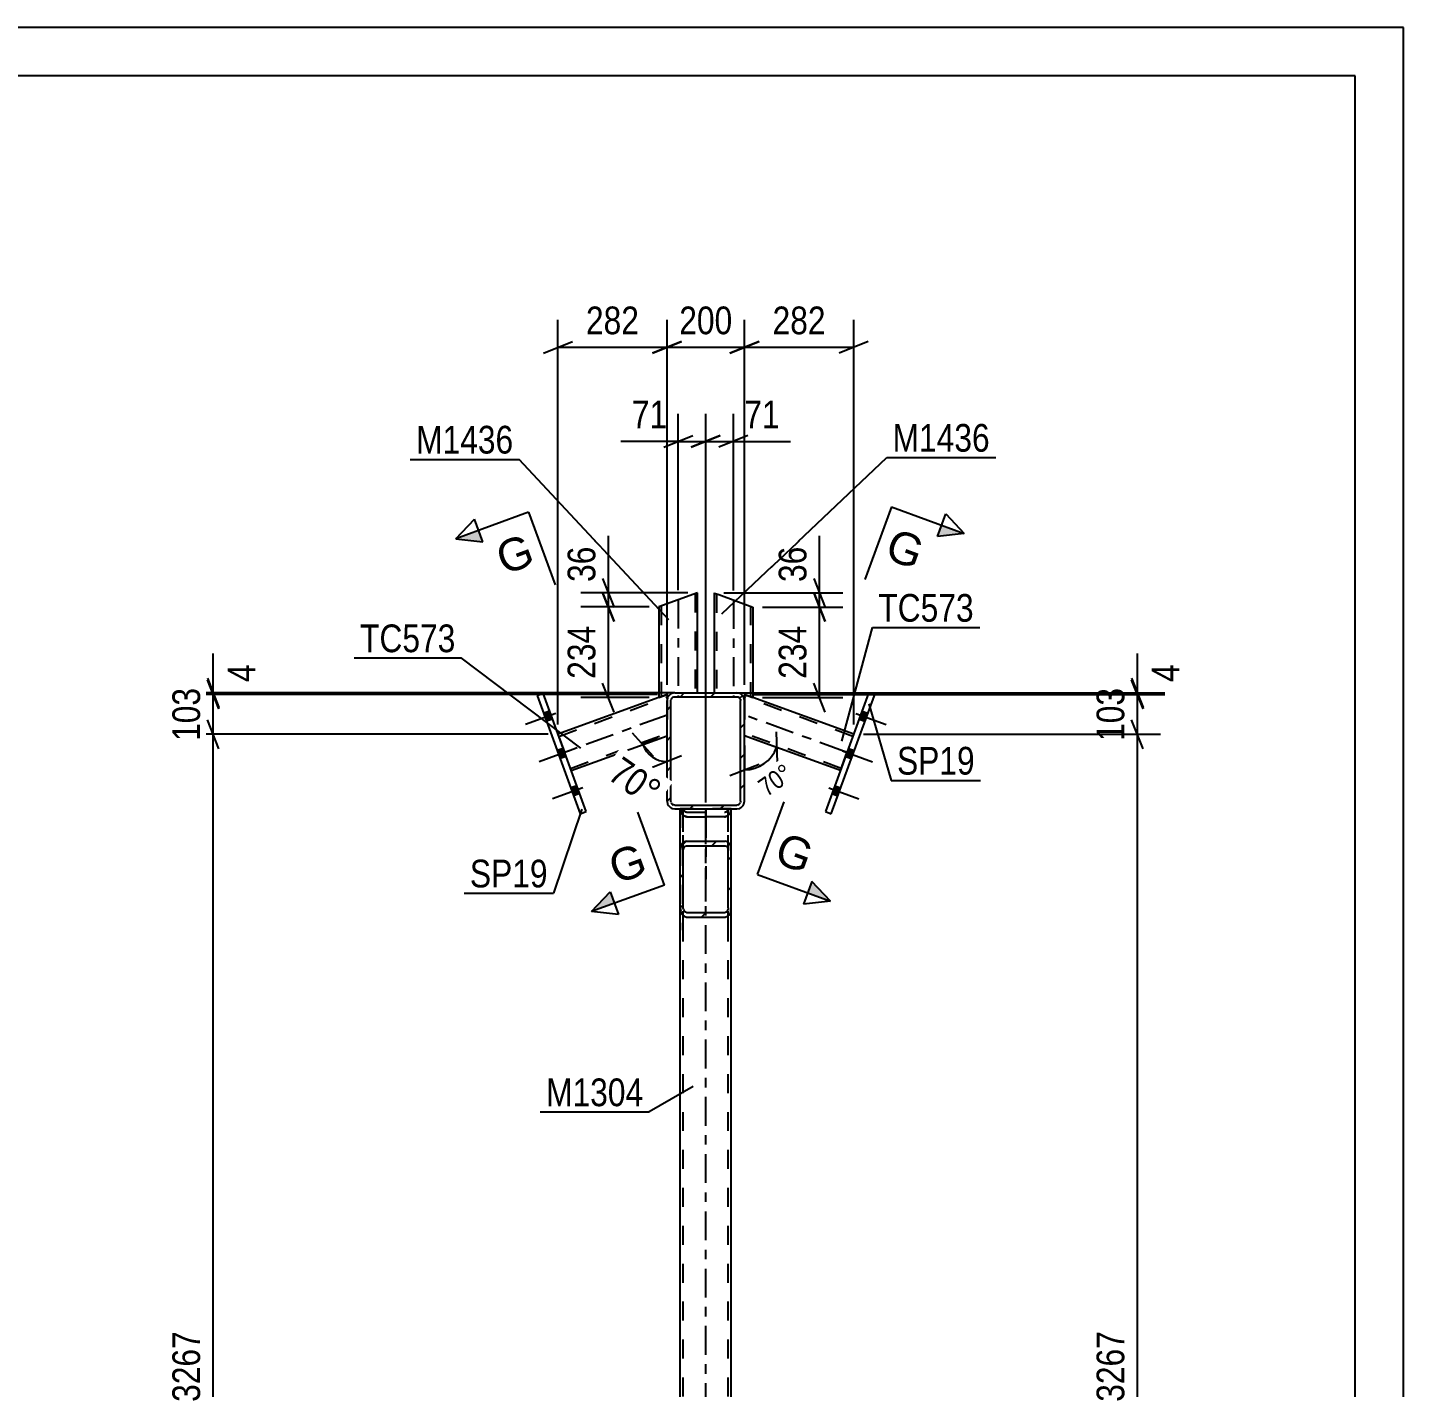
# Model space of a CAD drawing. Header units: millimetres. Extents: x -81 to 760, y -449 to 145.
# Drawn here: x 617.8 to 759.9, y 4.8 to 145.3 of the extents above; entities that cross this region are included whole.
import ezdxf

# ---------------------------------------------------------------- set-up
doc = ezdxf.new("R2010")
doc.units = ezdxf.units.MM
doc.linetypes.add('DXK_LINE_DOT2', pattern=[3.9198, 1.9599, -1.9599])
doc.linetypes.add('DXK_LINE_DOT3', pattern=[5.9187, 2.979, -0.9799, 0.9799, -0.9799])
doc.styles.add('Arial', font='ARIAL.TTF', dxfattribs={"height": 0.2})
doc.styles.add('Arial Narrow', font='ARIALN.TTF', dxfattribs={"height": 0.2})

# ---------------------------------------------------------------- blocks, each defined once
blk = doc.blocks.new('Unknown-122571161-1134')
at = {"color": 5, "linetype": 'Continuous'}
for p, q in [((759.95, 145.34), (-81.05, 145.34)), ((759.95, -448.66), (759.95, 145.34)), ((754.95, 140.34), (-76.05, 140.34)), ((754.95, -443.66), (754.95, 140.34))]:
    blk.add_line(p, q, dxfattribs=at)
blk = doc.blocks.new('Part-122571161-5710 - 5540')
at = {"color": 2, "linetype": 'Continuous'}
for p, q in [((688.72, 86.9), (688.72, 76.58)), ((688.72, 86.9), (688.75, 86.89)), ((688.75, 86.89), (688.86, 86.85)), ((688.86, 86.85), (689.2, 86.73)), ((689.2, 86.73), (692.72, 85.44)), ((692.72, 85.44), (692.72, 76.09)), ((691.06, 76.58), (691.86, 76.58)), ((691.86, 76.58), (691.86, 76.41)), ((692.68, 76.11), (691.86, 76.41)), ((692.72, 76.09), (692.68, 76.11))]:
    blk.add_line(p, q, dxfattribs=at)
at = {"color": 7, "linetype": 'DXK_LINE_DOT2'}
for p, q in [((688.86, 86.85), (689.1, 86.76)), ((688.96, 86.81), (688.96, 76.58)), ((688.96, 86.81), (688.97, 86.81)), ((689.01, 86.79), (689.2, 86.73)), ((692.48, 85.53), (692.48, 76.18)), ((688.72, 76.58), (691.06, 76.58)), ((692.46, 76.19), (692.42, 76.2))]:
    blk.add_line(p, q, dxfattribs=at)
at = {"color": 7, "linetype": 'DXK_LINE_DOT3'}
blk.add_line((690.72, 86.17), (690.72, 76.09), dxfattribs=at)
blk = doc.blocks.new('Part-122571161-5571 - 5540')
at = {"linetype": 'Continuous'}
h = blk.add_hatch(dxfattribs=at)
h.set_pattern_fill('', scale=0.7, style=0, pattern_type=0)
h.set_pattern_definition([(45, (683.863, 65.3783), (-1.57154, 1.57154), [])])
h.paths.add_polyline_path([(683.86, 75.78), (683.86, 65.38), (683.92, 65.07), (684.1, 64.81), (684.36, 64.64), (684.66, 64.58), (691.06, 64.58), (691.37, 64.64), (691.63, 64.81), (691.8, 65.07), (691.86, 65.38), (691.86, 75.78), (691.8, 76.08), (691.63, 76.34), (691.37, 76.52), (691.06, 76.58), (684.66, 76.58), (684.36, 76.52), (684.1, 76.34), (683.92, 76.08)])
h.paths.add_polyline_path([(684.38, 76.06), (684.51, 76.15), (684.66, 76.18), (691.06, 76.18), (691.22, 76.15), (691.35, 76.06), (691.43, 75.93), (691.46, 75.78), (691.46, 65.38), (691.43, 65.23), (691.35, 65.1), (691.22, 65.01), (691.06, 64.98), (684.66, 64.98), (684.51, 65.01), (684.38, 65.1), (684.29, 65.23), (684.26, 65.38), (684.26, 75.78), (684.29, 75.93)])
at = {"color": 2, "linetype": 'Continuous'}
for p, q in [((683.92, 76.08), (683.86, 75.78)), ((683.86, 65.38), (683.86, 75.78)), ((684.26, 75.78), (684.29, 75.93)), ((684.26, 65.38), (684.26, 75.78)), ((684.66, 76.58), (684.36, 76.52)), ((684.51, 76.15), (684.66, 76.18)), ((684.66, 76.58), (691.06, 76.58)), ((684.66, 76.18), (691.06, 76.18)), ((691.37, 76.52), (691.06, 76.58)), ((691.06, 76.18), (691.22, 76.15)), ((691.43, 75.93), (691.46, 75.78)), ((691.46, 65.38), (691.46, 75.78)), ((691.86, 75.78), (691.8, 76.08)), ((691.86, 65.38), (691.86, 75.78)), ((683.86, 65.38), (683.92, 65.07)), ((684.29, 65.23), (684.26, 65.38)), ((684.36, 64.64), (684.66, 64.58)), ((684.66, 64.98), (684.51, 65.01)), ((684.66, 64.98), (691.06, 64.98)), ((684.66, 64.58), (691.06, 64.58)), ((691.22, 65.01), (691.06, 64.98)), ((691.06, 64.58), (691.37, 64.64)), ((691.46, 65.38), (691.43, 65.23)), ((691.8, 65.07), (691.86, 65.38))]:
    blk.add_line(p, q, dxfattribs=at)
at = {"color": 7, "linetype": 'DXK_LINE_DOT3'}
blk.add_line((687.86, 70.58), (687.86, 70.58), dxfattribs=at)
at = {"color": 2, "linetype": 'Continuous'}
for centre, radius, start, end in [((684.66, 75.78), 0.8, 112.5, 157.5), ((684.66, 75.78), 0.4, 112.5, 157.5), ((691.06, 75.78), 0.4, 22.5, 67.5), ((691.06, 75.78), 0.8, 22.5, 67.5), ((684.66, 65.38), 0.8, 202.5, 247.5), ((684.66, 65.38), 0.4, 202.5, 247.5), ((691.06, 65.38), 0.4, 292.5, 337.5), ((691.06, 65.38), 0.8, 292.5, 337.5)]:
    blk.add_arc(centre, radius, start, end, dxfattribs=at)
blk = doc.blocks.new('Bolt-122571161-5619 - 5540')
at = {"linetype": 'Continuous'}
for points in [[(704.01, 74.69), (703.71, 73.86), (704.31, 73.64), (704.61, 74.47)], [(704.01, 74.69), (703.71, 73.86), (704.31, 73.64), (704.61, 74.47)], [(704.01, 74.69), (703.71, 73.86), (704.31, 73.64), (704.61, 74.47)], [(702.61, 70.83), (702.3, 70.01), (702.91, 69.79), (703.21, 70.62)], [(702.61, 70.83), (702.3, 70.01), (702.91, 69.79), (703.21, 70.62)], [(701.2, 66.98), (700.9, 66.16), (701.5, 65.94), (701.81, 66.76)], [(701.2, 66.98), (700.9, 66.16), (701.5, 65.94), (701.81, 66.76)], [(701.2, 66.98), (700.9, 66.16), (701.5, 65.94), (701.81, 66.76)]]:
    blk.add_hatch(color=1, dxfattribs=at).paths.add_polyline_path(points)
at = {"color": 1, "linetype": 'Continuous'}
for p, q in [((703.37, 74.45), (706.49, 73.32)), ((703.37, 74.45), (706.49, 73.32)), ((703.37, 74.45), (706.49, 73.32)), ((704.01, 74.69), (704.61, 74.47)), ((704.01, 74.69), (704.61, 74.47)), ((704.01, 74.69), (704.61, 74.47)), ((703.71, 73.86), (704.31, 73.64)), ((703.71, 73.86), (704.31, 73.64)), ((703.71, 73.86), (704.31, 73.64)), ((701.97, 70.6), (705.09, 69.46)), ((701.97, 70.6), (705.09, 69.46)), ((702.3, 70.01), (702.91, 69.79)), ((702.3, 70.01), (702.91, 69.79)), ((702.61, 70.83), (703.21, 70.62)), ((702.61, 70.83), (703.21, 70.62)), ((701.2, 66.98), (701.81, 66.76)), ((701.2, 66.98), (701.81, 66.76)), ((701.2, 66.98), (701.81, 66.76)), ((700.56, 66.75), (703.68, 65.61)), ((700.56, 66.75), (703.68, 65.61)), ((700.56, 66.75), (703.68, 65.61)), ((700.9, 66.16), (701.5, 65.94)), ((700.9, 66.16), (701.5, 65.94)), ((700.9, 66.16), (701.5, 65.94))]:
    blk.add_line(p, q, dxfattribs=at)
blk = doc.blocks.new('Part-122571161-5559 - 5540')
at = {"color": 2, "linetype": 'Continuous'}
for p, q in [((683.01, 76.09), (672.59, 72.3)), ((683.86, 76.41), (683.86, 76.37)), ((683.86, 76.37), (683.86, 76.26)), ((683.86, 76.26), (683.86, 75.78)), ((673.95, 68.54), (683.86, 72.15))]:
    blk.add_line(p, q, dxfattribs=at)
at = {"color": 7, "linetype": 'DXK_LINE_DOT2'}
for p, q in [((672.67, 72.08), (683.86, 76.15)), ((683.01, 76.09), (683.86, 76.41)), ((683.86, 76.26), (683.86, 76.41)), ((683.86, 75.78), (683.86, 72.15)), ((672.59, 72.3), (673.95, 68.54)), ((673.87, 68.77), (683.86, 72.4))]:
    blk.add_line(p, q, dxfattribs=at)
at = {"color": 7, "linetype": 'DXK_LINE_DOT3'}
blk.add_line((683.86, 74.28), (673.27, 70.42), dxfattribs=at)
blk = doc.blocks.new('Part-122571161-5551 - 5540')
at = {"color": 7, "linetype": 'DXK_LINE_DOT2'}
for p, q in [((685.22, 64.58), (690.5, 64.58)), ((685.22, 54.36), (685.22, 64.58)), ((685.54, -51.02), (685.54, 64.58)), ((690.18, -51.02), (690.18, 64.58)), ((690.5, 54.36), (690.5, 64.58)), ((685.22, -51.02), (685.22, -40.81)), ((690.5, -51.02), (690.5, -40.81)), ((690.5, -51.02), (685.22, -51.02))]:
    blk.add_line(p, q, dxfattribs=at)
at = {"color": 7, "linetype": 'DXK_LINE_DOT3'}
blk.add_line((687.86, -51.02), (687.86, 64.58), dxfattribs=at)
at = {"color": 2, "linetype": 'Continuous'}
for p, q in [((685.22, -40.81), (685.22, 54.36)), ((690.5, -40.81), (690.5, 54.36))]:
    blk.add_line(p, q, dxfattribs=at)
blk = doc.blocks.new('Part-122571161-5543 - 5540')
at = {"color": 7, "linetype": 'DXK_LINE_DOT2'}
for p, q in [((690.5, 64.58), (685.22, 64.58)), ((685.22, 64.58), (685.22, 52.06)), ((685.24, 64.58), (685.27, 64.36)), ((685.54, 52.06), (685.54, 64.58)), ((685.54, 64.58), (685.56, 64.58)), ((685.57, 64.55), (685.56, 64.58)), ((685.86, 64.25), (685.74, 64.29)), ((685.86, 64.25), (689.86, 64.25)), ((689.99, 64.29), (689.86, 64.25)), ((690.16, 64.58), (690.16, 64.55)), ((690.18, 52.06), (690.18, 64.58)), ((690.45, 64.36), (690.48, 64.58)), ((690.5, 52.06), (690.5, 64.58)), ((685.62, 63.85), (685.74, 63.81)), ((685.74, 63.81), (685.86, 63.78)), ((689.86, 63.78), (685.86, 63.78)), ((689.86, 63.78), (690.09, 63.85)), ((690.09, 63.85), (690.11, 63.85))]:
    blk.add_line(p, q, dxfattribs=at)
at = {"color": 7, "linetype": 'DXK_LINE_DOT3'}
blk.add_line((687.86, 55.02), (687.86, 64.58), dxfattribs=at)
at = {"color": 7, "linetype": 'DXK_LINE_DOT2'}
for centre, radius, start, end in [((686.11, 64.56), 0.863, 192.9985, 235.0231), ((685.99, 64.64), 0.432, 192.9985, 235.0231), ((689.74, 64.64), 0.432, 304.9769, 347.0015), ((689.61, 64.56), 0.863, 304.9769, 347.0015)]:
    blk.add_arc(centre, radius, start, end, dxfattribs=at)
blk = doc.blocks.new('Part-122571161-5605 - 5540')
at = {"color": 2, "linetype": 'Continuous'}
for p, q in [((691.86, 76.41), (691.86, 75.89)), ((691.86, 75.89), (691.86, 75.78)), ((703.14, 72.3), (692.71, 76.1)), ((701.77, 68.54), (691.86, 72.15))]:
    blk.add_line(p, q, dxfattribs=at)
at = {"color": 7, "linetype": 'DXK_LINE_DOT2'}
for p, q in [((691.86, 76.41), (691.86, 76.37)), ((691.86, 76.41), (692.71, 76.1)), ((691.86, 76.37), (691.86, 76.26)), ((703.06, 72.08), (691.86, 76.15)), ((691.86, 75.78), (691.86, 72.15)), ((701.85, 68.77), (691.86, 72.4)), ((701.77, 68.54), (703.14, 72.3))]:
    blk.add_line(p, q, dxfattribs=at)
at = {"color": 7, "linetype": 'DXK_LINE_DOT3'}
blk.add_line((702.46, 70.42), (691.86, 74.28), dxfattribs=at)
blk = doc.blocks.new('Part-122571161-5610 - 5540')
at = {"color": 2, "linetype": 'Continuous'}
for p, q in [((704.68, 76.53), (700.23, 64.31)), ((700.83, 64.09), (705.28, 76.31)), ((705.28, 76.31), (704.68, 76.53)), ((700.23, 64.31), (700.83, 64.09))]:
    blk.add_line(p, q, dxfattribs=at)
at = {"color": 7, "linetype": 'DXK_LINE_DOT3'}
blk.add_line((702.76, 70.31), (702.76, 70.31), dxfattribs=at)
blk = doc.blocks.new('Bolt-122571161-5620 - 5540')
at = {"linetype": 'Continuous'}
for points in [[(672.02, 73.86), (671.72, 74.69), (671.12, 74.47), (671.42, 73.64)], [(672.02, 73.86), (671.72, 74.69), (671.12, 74.47), (671.42, 73.64)], [(672.02, 73.86), (671.72, 74.69), (671.12, 74.47), (671.42, 73.64)], [(673.42, 70.01), (673.12, 70.83), (672.52, 70.62), (672.82, 69.79)], [(673.42, 70.01), (673.12, 70.83), (672.52, 70.62), (672.82, 69.79)], [(674.82, 66.16), (674.52, 66.98), (673.92, 66.76), (674.22, 65.94)], [(674.82, 66.16), (674.52, 66.98), (673.92, 66.76), (674.22, 65.94)], [(674.82, 66.16), (674.52, 66.98), (673.92, 66.76), (674.22, 65.94)]]:
    blk.add_hatch(color=1, dxfattribs=at).paths.add_polyline_path(points)
at = {"color": 1, "linetype": 'Continuous'}
for p, q in [((672.36, 74.45), (669.24, 73.32)), ((672.36, 74.45), (669.24, 73.32)), ((672.36, 74.45), (669.24, 73.32)), ((671.72, 74.69), (671.12, 74.47)), ((671.72, 74.69), (671.12, 74.47)), ((671.72, 74.69), (671.12, 74.47)), ((672.02, 73.86), (671.42, 73.64)), ((672.02, 73.86), (671.42, 73.64)), ((672.02, 73.86), (671.42, 73.64)), ((673.76, 70.6), (670.64, 69.46)), ((673.76, 70.6), (670.64, 69.46)), ((673.12, 70.83), (672.52, 70.62)), ((673.12, 70.83), (672.52, 70.62)), ((673.42, 70.01), (672.82, 69.79)), ((673.42, 70.01), (672.82, 69.79)), ((674.52, 66.98), (673.92, 66.76)), ((674.52, 66.98), (673.92, 66.76)), ((674.52, 66.98), (673.92, 66.76)), ((675.16, 66.75), (672.04, 65.61)), ((675.16, 66.75), (672.04, 65.61)), ((675.16, 66.75), (672.04, 65.61)), ((674.82, 66.16), (674.22, 65.94)), ((674.82, 66.16), (674.22, 65.94)), ((674.82, 66.16), (674.22, 65.94))]:
    blk.add_line(p, q, dxfattribs=at)
blk = doc.blocks.new('Part-122571161-5635 - 5540')
at = {"color": 2, "linetype": 'Continuous'}
for p, q in [((670.45, 76.31), (671.05, 76.53)), ((670.45, 76.31), (674.89, 64.09)), ((675.49, 64.31), (671.05, 76.53)), ((674.89, 64.09), (675.49, 64.31))]:
    blk.add_line(p, q, dxfattribs=at)
at = {"color": 7, "linetype": 'DXK_LINE_DOT3'}
blk.add_line((672.97, 70.31), (672.97, 70.31), dxfattribs=at)
blk = doc.blocks.new('Part-122571161-5693 - 5540')
at = {"linetype": 'Continuous'}
h = blk.add_hatch(dxfattribs=at)
h.set_pattern_fill('', scale=0.7, style=0, pattern_type=0)
h.set_pattern_definition([(45, (685.223, 54.363), (-1.57154, 1.57154), [])])
h.paths.add_polyline_path([(685.22, 60.29), (685.22, 54.36), (685.27, 54), (685.41, 53.69), (685.62, 53.49), (685.86, 53.41), (689.86, 53.41), (690.11, 53.49), (690.32, 53.69), (690.45, 54), (690.5, 54.36), (690.5, 60.29), (690.45, 60.65), (690.32, 60.96), (690.11, 61.17), (689.86, 61.24), (685.86, 61.24), (685.62, 61.17), (685.41, 60.96), (685.27, 60.65)])
h.paths.add_polyline_path([(685.64, 60.63), (685.74, 60.73), (685.86, 60.77), (689.86, 60.77), (689.99, 60.73), (690.09, 60.63), (690.16, 60.47), (690.18, 60.29), (690.18, 54.36), (690.16, 54.18), (690.09, 54.03), (689.99, 53.92), (689.86, 53.89), (685.86, 53.89), (685.74, 53.92), (685.64, 54.03), (685.57, 54.18), (685.54, 54.36), (685.54, 60.29), (685.57, 60.47)])
at = {"color": 2, "linetype": 'Continuous'}
for p, q in [((685.22, 60.29), (685.22, 64.58)), ((690.5, 60.29), (690.5, 64.58)), ((685.86, 61.24), (685.62, 61.17)), ((685.86, 61.24), (689.86, 61.24)), ((690.11, 61.17), (689.86, 61.24)), ((685.27, 60.65), (685.22, 60.29)), ((685.22, 54.36), (685.22, 60.29)), ((685.54, 60.29), (685.57, 60.47)), ((685.54, 54.36), (685.54, 60.29)), ((685.74, 60.73), (685.86, 60.77)), ((685.86, 60.77), (689.86, 60.77)), ((689.86, 60.77), (689.99, 60.73)), ((690.16, 60.47), (690.18, 60.29)), ((690.18, 54.36), (690.18, 60.29)), ((690.5, 60.29), (690.45, 60.65)), ((690.5, 54.36), (690.5, 60.29)), ((685.22, 54.36), (685.27, 54)), ((685.57, 54.18), (685.54, 54.36)), ((690.18, 54.36), (690.16, 54.18)), ((690.45, 54), (690.5, 54.36)), ((685.62, 53.49), (685.86, 53.41)), ((685.86, 53.89), (685.74, 53.92)), ((685.86, 53.89), (689.86, 53.89)), ((685.86, 53.41), (689.86, 53.41)), ((689.99, 53.92), (689.86, 53.89)), ((689.86, 53.41), (690.11, 53.49))]:
    blk.add_line(p, q, dxfattribs=at)
at = {"color": 7, "linetype": 'DXK_LINE_DOT2'}
for p, q in [((685.22, 64.58), (690.5, 64.58)), ((685.27, 64.36), (685.24, 64.58)), ((685.54, 54.36), (685.54, 64.58)), ((685.56, 64.58), (685.57, 64.55)), ((685.74, 64.29), (685.86, 64.25)), ((685.86, 64.25), (689.86, 64.25)), ((689.86, 64.25), (689.99, 64.29)), ((690.18, 64.58), (690.16, 64.58)), ((690.16, 64.55), (690.16, 64.58)), ((690.18, 54.36), (690.18, 64.58)), ((690.48, 64.58), (690.45, 64.36)), ((685.86, 63.78), (685.62, 63.85)), ((685.86, 63.78), (689.86, 63.78)), ((690.11, 63.85), (689.86, 63.78)), ((685.22, 54.36), (685.22, 60.29)), ((690.5, 54.36), (690.5, 60.29))]:
    blk.add_line(p, q, dxfattribs=at)
at = {"color": 7, "linetype": 'DXK_LINE_DOT3'}
blk.add_line((687.86, 64.58), (687.86, 57.33), dxfattribs=at)
at = {"color": 7, "linetype": 'DXK_LINE_DOT2'}
for centre, radius, start, end in [((686.11, 64.56), 0.863, 192.9985, 235.0231), ((685.99, 64.64), 0.432, 192.9985, 235.0231), ((689.74, 64.64), 0.432, 304.9769, 347.0015), ((689.61, 64.56), 0.863, 304.9769, 347.0015)]:
    blk.add_arc(centre, radius, start, end, dxfattribs=at)
at = {"color": 2, "linetype": 'Continuous'}
for centre, radius, start, end in [((686.11, 60.46), 0.863, 124.9769, 167.0015), ((689.61, 60.46), 0.863, 12.9985, 55.0231), ((685.99, 60.38), 0.432, 124.9769, 167.0015), ((689.74, 60.38), 0.432, 12.9985, 55.0231), ((685.99, 54.28), 0.432, 192.9985, 235.0231), ((689.74, 54.28), 0.432, 304.9769, 347.0015), ((686.11, 54.19), 0.863, 192.9985, 235.0231), ((689.61, 54.19), 0.863, 304.9769, 347.0015)]:
    blk.add_arc(centre, radius, start, end, dxfattribs=at)
blk = doc.blocks.new('Part-122571161-5704 - 5540')
at = {"color": 2, "linetype": 'Continuous'}
for p, q in [((687.01, 86.91), (683.01, 85.46)), ((687.01, 76.58), (687.01, 86.91)), ((683.01, 85.46), (683.01, 76.09)), ((683.86, 76.41), (683.01, 76.09)), ((684.66, 76.58), (683.86, 76.58)), ((683.86, 76.58), (683.86, 76.41))]:
    blk.add_line(p, q, dxfattribs=at)
at = {"color": 7, "linetype": 'DXK_LINE_DOT2'}
for p, q in [((686.77, 86.83), (686.77, 76.58)), ((683.25, 85.54), (683.26, 85.55)), ((683.25, 85.54), (683.25, 76.18)), ((684.66, 76.58), (687.01, 76.58))]:
    blk.add_line(p, q, dxfattribs=at)
at = {"color": 7, "linetype": 'DXK_LINE_DOT3'}
blk.add_line((685.01, 86.19), (685.01, 76.09), dxfattribs=at)
blk = doc.blocks.new('AngleDimension-122571161-5780 - 5540')
at = {"color": 7, "linetype": 'Continuous'}
for p, q in [((695.13, 72.56), (695.23, 69.33)), ((695.18, 70.94), (691.86, 72.15)), ((691.86, 68.62), (691.86, 72.15)), ((691.86, 71.15), (691.86, 68.62)), ((690.36, 68.02), (693.36, 69.22))]:
    blk.add_line(p, q, dxfattribs=at)
blk.add_arc((691.86, 72.15), 3.53, 270, 340, dxfattribs=at)
at = {"color": 0}
blk.add_wipeout([(697.6, 67.71), (696, 70), (692.47, 67.53), (694.07, 65.24)], dxfattribs=at)
at = {"color": 3, "style": 'Arial Narrow'}
blk.add_text('70°', height=1.909, rotation=35.002, dxfattribs=at).set_placement((694.17, 65.79))
blk = doc.blocks.new('StraightDimension-122571161-5761 - 5540')
at = {"color": 7, "linetype": 'Continuous'}
for p, q in [((687.86, 65.25), (687.86, 105.42)), ((690.72, 87.17), (690.72, 105.42)), ((686.36, 101.97), (689.36, 103.17)), ((687.86, 102.57), (690.72, 102.57)), ((692.22, 103.17), (689.22, 101.97)), ((690.72, 102.57), (696.62, 102.57)), ((690.72, 102.57), (696.62, 102.57))]:
    blk.add_line(p, q, dxfattribs=at)
at = {"color": 0}
blk.add_wipeout([(696.1, 103.32), (696.1, 107.52), (691.24, 107.52), (691.24, 103.32)], dxfattribs=at)
at = {"color": 3, "style": 'Arial Narrow'}
blk.add_text('71', height=2.863, dxfattribs=at).set_placement((691.84, 103.92))
blk = doc.blocks.new('StraightDimension-122571161-5768 - 5540')
at = {"color": 7, "linetype": 'Continuous'}
for p, q in [((685.01, 87.19), (685.01, 105.42)), ((687.86, 65.25), (687.86, 105.42)), ((685.01, 102.57), (679.1, 102.57)), ((685.01, 102.57), (679.1, 102.57)), ((683.51, 101.97), (686.51, 103.17)), ((685.01, 102.57), (687.86, 102.57)), ((689.36, 103.17), (686.36, 101.97))]:
    blk.add_line(p, q, dxfattribs=at)
at = {"color": 0}
blk.add_wipeout([(684.48, 103.32), (684.48, 107.52), (679.62, 107.52), (679.62, 103.32)], dxfattribs=at)
at = {"color": 3, "style": 'Arial Narrow'}
blk.add_text('71', height=2.863, dxfattribs=at).set_placement((680.22, 103.92))
blk = doc.blocks.new('AngleDimension-122571161-5787 - 5540')
at = {"color": 7, "linetype": 'Continuous'}
for p, q in [((680.27, 72.44), (682.42, 70.03)), ((681.34, 71.23), (683.86, 72.15)), ((682.92, 71.81), (681.34, 71.23)), ((683.86, 69.47), (683.86, 72.15)), ((685.36, 70.07), (682.36, 68.87))]:
    blk.add_line(p, q, dxfattribs=at)
blk.add_arc((683.86, 72.15), 2.68, 200, 270, dxfattribs=at)
at = {"color": 0}
blk.add_wipeout([(682.04, 63.92), (684.45, 67.36), (679.16, 71.07), (676.75, 67.63)], dxfattribs=at)
at = {"color": 3, "style": 'Arial Narrow'}
blk.add_text('70°', height=2.863, rotation=-35.002, dxfattribs=at).set_placement((677.59, 67.77))
blk = doc.blocks.new('StraightDimension-122571161-5818 - 5540')
at = {"color": 7, "linetype": 'Continuous'}
for p, q in [((636.96, 76.58), (636.96, 80.66)), ((636.96, 76.58), (636.96, 80.66)), ((636.36, 78.08), (637.56, 75.08)), ((637.56, 74.91), (636.36, 77.91)), ((683.82, 76.58), (634.56, 76.58)), ((682.86, 76.41), (634.56, 76.41)), ((636.96, 76.41), (636.96, 76.58))]:
    blk.add_line(p, q, dxfattribs=at)
at = {"color": 0}
blk.add_wipeout([(641.91, 80.13), (637.71, 80.13), (637.71, 77.1), (641.91, 77.1)], dxfattribs=at)
at = {"color": 3, "style": 'Arial Narrow'}
blk.add_text('4', height=2.86, rotation=90.0002, dxfattribs=at).set_placement((641.31, 77.7))
blk = doc.blocks.new('StraightDimension-122571161-5834 - 5540')
at = {"color": 7, "linetype": 'Continuous'}
for p, q in [((637.56, 70.8), (636.36, 73.8)), ((671.59, 72.3), (634.11, 72.3)), ((636.96, -58.38), (636.96, 72.3)), ((636.36, -56.88), (637.56, -59.88)), ((669.76, -58.38), (634.11, -58.38))]:
    blk.add_line(p, q, dxfattribs=at)
at = {"color": 0}
blk.add_wipeout([(636.21, 11.22), (632.01, 11.22), (632.01, 2.7), (636.21, 2.7)], dxfattribs=at)
at = {"color": 3, "style": 'Arial Narrow'}
blk.add_text('3267', height=2.863, rotation=90.0002, dxfattribs=at).set_placement((635.61, 3.3))
blk = doc.blocks.new('StraightDimension-122571161-5844 - 5540')
at = {"color": 7, "linetype": 'Continuous'}
for p, q in [((636.36, 77.91), (637.56, 74.91)), ((682.86, 76.41), (634.11, 76.41)), ((636.96, 72.3), (636.96, 76.41)), ((637.56, 70.8), (636.36, 73.8)), ((671.59, 72.3), (634.11, 72.3))]:
    blk.add_line(p, q, dxfattribs=at)
at = {"color": 0}
blk.add_wipeout([(636.21, 77.7), (632.01, 77.7), (632.01, 71.01), (636.21, 71.01)], dxfattribs=at)
at = {"color": 3, "style": 'Arial Narrow'}
blk.add_text('103', height=2.863, rotation=90.0002, dxfattribs=at).set_placement((635.61, 71.61))
blk = doc.blocks.new('StraightDimension-122571161-5964 - 5540')
at = {"color": 7, "linetype": 'Continuous'}
for p, q in [((731.85, 77.91), (733.05, 74.91)), ((692.86, 76.41), (734.85, 76.41)), ((732.45, 72.3), (732.45, 76.41)), ((733.05, 70.8), (731.85, 73.8)), ((704.14, 72.3), (734.85, 72.3))]:
    blk.add_line(p, q, dxfattribs=at)
at = {"color": 0}
blk.add_wipeout([(731.7, 77.7), (727.5, 77.7), (727.5, 71.01), (731.7, 71.01)], dxfattribs=at)
at = {"color": 3, "style": 'Arial Narrow'}
blk.add_text('103', height=2.863, rotation=90.0002, dxfattribs=at).set_placement((731.1, 71.61))
blk = doc.blocks.new('StraightDimension-122571161-5980 - 5540')
at = {"color": 7, "linetype": 'Continuous'}
for p, q in [((732.45, 76.58), (732.45, 80.66)), ((732.45, 76.58), (732.45, 80.66)), ((731.85, 78.08), (733.05, 75.08)), ((733.05, 74.91), (731.85, 77.91)), ((691.9, 76.58), (735.3, 76.58)), ((692.86, 76.41), (735.3, 76.41)), ((732.45, 76.41), (732.45, 76.58))]:
    blk.add_line(p, q, dxfattribs=at)
at = {"color": 0}
blk.add_wipeout([(737.4, 80.13), (733.2, 80.13), (733.2, 77.1), (737.4, 77.1)], dxfattribs=at)
at = {"color": 3, "style": 'Arial Narrow'}
blk.add_text('4', height=2.86, rotation=90.0002, dxfattribs=at).set_placement((736.8, 77.7))
blk = doc.blocks.new('StraightDimension-122571161-5999 - 5540')
at = {"color": 7, "linetype": 'Continuous'}
for p, q in [((733.05, 70.8), (731.85, 73.8)), ((704.14, 72.3), (734.85, 72.3)), ((732.45, -58.38), (732.45, 72.3)), ((731.85, -56.88), (733.05, -59.88)), ((705.93, -58.38), (734.85, -58.38))]:
    blk.add_line(p, q, dxfattribs=at)
at = {"color": 0}
blk.add_wipeout([(731.7, 11.22), (727.5, 11.22), (727.5, 2.71), (731.7, 2.71)], dxfattribs=at)
at = {"color": 3, "style": 'Arial Narrow'}
blk.add_text('3267', height=2.863, rotation=90.0002, dxfattribs=at).set_placement((731.1, 3.31))
blk = doc.blocks.new('StraightDimension-122571161-6063 - 5540')
at = {"color": 7, "linetype": 'Continuous'}
for p, q in [((691.86, 77.41), (691.86, 115.14)), ((703.14, 73.3), (703.14, 115.14)), ((690.36, 111.69), (693.36, 112.89)), ((704.64, 112.89), (701.64, 111.69)), ((691.86, 112.29), (703.14, 112.29))]:
    blk.add_line(p, q, dxfattribs=at)
at = {"color": 0}
blk.add_wipeout([(700.84, 113.04), (700.84, 117.24), (694.16, 117.24), (694.16, 113.04)], dxfattribs=at)
at = {"color": 3, "style": 'Arial Narrow'}
blk.add_text('282', height=2.863, dxfattribs=at).set_placement((694.76, 113.64))
blk = doc.blocks.new('StraightDimension-122571161-6169 - 5540')
at = {"color": 7, "linetype": 'Continuous'}
for p, q in [((699.01, 86.94), (700.21, 83.94)), ((693.72, 85.44), (702.01, 85.44)), ((699.61, 76.09), (699.61, 85.44)), ((700.21, 74.59), (699.01, 77.59)), ((693.72, 76.09), (702.01, 76.09))]:
    blk.add_line(p, q, dxfattribs=at)
at = {"color": 0}
blk.add_wipeout([(698.86, 84.11), (694.66, 84.11), (694.66, 77.43), (698.86, 77.43)], dxfattribs=at)
at = {"color": 3, "style": 'Arial Narrow'}
blk.add_text('234', height=2.863, rotation=90.0002, dxfattribs=at).set_placement((698.26, 78.03))
blk = doc.blocks.new('StraightDimension-122571161-6076 - 5540')
at = {"color": 7, "linetype": 'Continuous'}
for p, q in [((672.59, 73.3), (672.59, 115.14)), ((683.86, 77.41), (683.86, 115.14)), ((671.09, 111.69), (674.09, 112.89)), ((685.36, 112.89), (682.36, 111.69)), ((672.59, 112.29), (683.86, 112.29))]:
    blk.add_line(p, q, dxfattribs=at)
at = {"color": 0}
blk.add_wipeout([(681.57, 113.04), (681.57, 117.24), (674.88, 117.24), (674.88, 113.04)], dxfattribs=at)
at = {"color": 3, "style": 'Arial Narrow'}
blk.add_text('282', height=2.863, dxfattribs=at).set_placement((675.48, 113.64))
blk = doc.blocks.new('StraightDimension-122571161-6089 - 5540')
at = {"color": 7, "linetype": 'Continuous'}
for p, q in [((683.86, 77.41), (683.86, 115.14)), ((691.86, 77.41), (691.86, 115.14)), ((682.36, 111.69), (685.36, 112.89)), ((693.36, 112.89), (690.36, 111.69)), ((683.86, 112.29), (691.86, 112.29))]:
    blk.add_line(p, q, dxfattribs=at)
at = {"color": 0}
blk.add_wipeout([(691.21, 113.04), (691.21, 117.24), (684.52, 117.24), (684.52, 113.04)], dxfattribs=at)
at = {"color": 3, "style": 'Arial Narrow'}
blk.add_text('200', height=2.863, dxfattribs=at).set_placement((685.12, 113.64))
blk = doc.blocks.new('StraightDimension-122571161-6106 - 5540')
at = {"color": 7, "linetype": 'Continuous'}
for p, q in [((677.2, 86.96), (678.4, 83.96)), ((682.01, 85.46), (674.95, 85.46)), ((677.8, 76.09), (677.8, 85.46)), ((678.4, 74.59), (677.2, 77.59)), ((682.01, 76.09), (674.95, 76.09))]:
    blk.add_line(p, q, dxfattribs=at)
at = {"color": 0}
blk.add_wipeout([(677.05, 84.12), (672.85, 84.12), (672.85, 77.43), (677.05, 77.43)], dxfattribs=at)
at = {"color": 3, "style": 'Arial Narrow'}
blk.add_text('234', height=2.863, rotation=90.0002, dxfattribs=at).set_placement((676.45, 78.03))
blk = doc.blocks.new('StraightDimension-122571161-6131 - 5540')
at = {"color": 7, "linetype": 'Continuous'}
for p, q in [((677.8, 86.91), (677.8, 92.82)), ((677.8, 86.91), (677.8, 92.82)), ((677.2, 88.41), (678.4, 85.41)), ((686.01, 86.91), (674.95, 86.91)), ((678.4, 83.96), (677.2, 86.96)), ((677.8, 85.46), (677.8, 86.91)), ((682.01, 85.46), (674.95, 85.46))]:
    blk.add_line(p, q, dxfattribs=at)
at = {"color": 0}
blk.add_wipeout([(677.05, 92.29), (672.85, 92.29), (672.85, 87.44), (677.05, 87.44)], dxfattribs=at)
at = {"color": 3, "style": 'Arial Narrow'}
blk.add_text('36', height=2.863, rotation=90.0002, dxfattribs=at).set_placement((676.45, 88.04))
blk = doc.blocks.new('StraightDimension-122571161-6152 - 5540')
at = {"color": 7, "linetype": 'Continuous'}
for p, q in [((699.61, 86.9), (699.61, 92.81)), ((699.61, 86.9), (699.61, 92.81)), ((699.01, 88.4), (700.21, 85.4)), ((689.72, 86.9), (702.01, 86.9)), ((700.21, 83.94), (699.01, 86.94)), ((699.61, 85.44), (699.61, 86.9)), ((693.72, 85.44), (702.01, 85.44))]:
    blk.add_line(p, q, dxfattribs=at)
at = {"color": 0}
blk.add_wipeout([(698.86, 92.28), (694.66, 92.28), (694.66, 87.43), (698.86, 87.43)], dxfattribs=at)
at = {"color": 3, "style": 'Arial Narrow'}
blk.add_text('36', height=2.863, rotation=90.0002, dxfattribs=at).set_placement((698.26, 88.03))
blk = doc.blocks.new('Mark-122571161-5555 - 5540')
at = {"color": 0}
blk.add_wipeout([(662, 80.78), (662, 83.78), (652.14, 83.78), (652.14, 80.78)], dxfattribs=at)
blk.add_wipeout([(662, 80.78), (662, 83.78), (652.14, 83.78), (652.14, 80.78)], dxfattribs=at)
at = {"color": 30, "linetype": 'Continuous'}
for p in [(651.54, 80.18), (674.96, 70.85)]:
    blk.add_line(p, (662.6, 80.18), dxfattribs=at)
at = {"color": 3, "style": 'Arial Narrow'}
blk.add_text('TC573', height=2.863, dxfattribs=at).set_placement((652.14, 80.78))
blk = doc.blocks.new('Mark-122571161-5547 - 5540')
at = {"color": 0}
blk.add_wipeout([(681.41, 33.86), (681.41, 36.86), (671.36, 36.86), (671.36, 33.86)], dxfattribs=at)
blk.add_wipeout([(681.41, 33.86), (681.41, 36.86), (671.36, 36.86), (671.36, 33.86)], dxfattribs=at)
at = {"color": 30, "linetype": 'Continuous'}
for p in [(686.54, 35.89), (670.76, 33.26)]:
    blk.add_line(p, (682.01, 33.26), dxfattribs=at)
at = {"color": 3, "style": 'Arial Narrow'}
blk.add_text('M1304', height=2.863, dxfattribs=at).set_placement((671.36, 33.86))
blk = doc.blocks.new('Mark-122571161-5601 - 5540')
at = {"color": 0}
blk.add_wipeout([(715.56, 83.93), (715.56, 86.93), (705.69, 86.93), (705.69, 83.93)], dxfattribs=at)
blk.add_wipeout([(715.56, 83.93), (715.56, 86.93), (705.69, 86.93), (705.69, 83.93)], dxfattribs=at)
at = {"color": 30, "linetype": 'Continuous'}
for p, q in [((701.9, 71.57), (705.09, 83.33)), ((705.09, 83.33), (716.16, 83.33))]:
    blk.add_line(p, q, dxfattribs=at)
at = {"color": 3, "style": 'Arial Narrow'}
blk.add_text('TC573', height=2.863, dxfattribs=at).set_placement((705.69, 83.93))
blk = doc.blocks.new('Mark-122571161-5606 - 5540')
at = {"color": 0}
blk.add_wipeout([(715.66, 68.13), (715.66, 71.13), (707.62, 71.13), (707.62, 68.13)], dxfattribs=at)
blk.add_wipeout([(715.66, 68.13), (715.66, 71.13), (707.62, 71.13), (707.62, 68.13)], dxfattribs=at)
at = {"color": 30, "linetype": 'Continuous'}
for p, q in [((704.69, 75.44), (707.02, 67.53)), ((707.02, 67.53), (716.26, 67.53))]:
    blk.add_line(p, q, dxfattribs=at)
at = {"color": 3, "style": 'Arial Narrow'}
blk.add_text('SP19', height=2.863, dxfattribs=at).set_placement((707.62, 68.13))
blk = doc.blocks.new('SectionMark-122571161-6280 - 5540')
at = {"linetype": 'Continuous'}
for points in [[(664.39, 93.37), (664.81, 92.19), (662.04, 92.51)], [(677.98, 56.01), (678.41, 54.83), (676.06, 53.98)]]:
    blk.add_hatch(color=6, dxfattribs=at).paths.add_polyline_path(points)
at = {"color": 6, "linetype": 'Continuous'}
for p, q in [((662.04, 92.51), (663.96, 94.54)), ((664.81, 92.19), (663.96, 94.54)), ((662.04, 92.51), (664.81, 92.19)), ((676.06, 53.98), (677.98, 56.01)), ((677.98, 56.01), (678.84, 53.66)), ((678.84, 53.66), (676.06, 53.98))]:
    blk.add_line(p, q, dxfattribs=at)
at = {"color": 0, "linetype": 'Continuous'}
for points in [[(670.41, 89.97), (669.21, 93.26), (665.8, 92.02), (667, 88.73)], [(682.04, 58.02), (680.85, 61.31), (677.43, 60.06), (678.63, 56.77)]]:
    blk.add_wipeout(points, dxfattribs=at)
at = {"color": 6, "linetype": 'Continuous'}
for p, q in [((669.55, 95.25), (662.04, 92.51)), ((669.55, 95.25), (672.29, 87.73)), ((683.58, 56.71), (680.84, 64.23)), ((683.58, 56.71), (676.06, 53.98))]:
    blk.add_line(p, q, dxfattribs=at)
at = {"color": 3, "linetype": 'Continuous', "style": 'Arial'}
for p in [(667, 88.73), (678.63, 56.77)]:
    blk.add_text('G', height=3.34, rotation=20.002, dxfattribs=at).set_placement(p)
blk = doc.blocks.new('Mark-122571161-5631 - 5540')
at = {"color": 0}
blk.add_wipeout([(671.53, 56.47), (671.53, 59.47), (663.49, 59.47), (663.49, 56.47)], dxfattribs=at)
blk.add_wipeout([(671.53, 56.47), (671.53, 59.47), (663.49, 59.47), (663.49, 56.47)], dxfattribs=at)
at = {"color": 30, "linetype": 'Continuous'}
for p in [(675.07, 64.57), (662.89, 55.87)]:
    blk.add_line(p, (672.13, 55.87), dxfattribs=at)
at = {"color": 3, "style": 'Arial Narrow'}
blk.add_text('SP19', height=2.863, dxfattribs=at).set_placement((663.49, 56.47))
blk = doc.blocks.new('Mark-122571161-5700 - 5540')
at = {"color": 0}
blk.add_wipeout([(667.98, 101.31), (667.98, 104.31), (657.93, 104.31), (657.93, 101.31)], dxfattribs=at)
blk.add_wipeout([(667.98, 101.31), (667.98, 104.31), (657.93, 104.31), (657.93, 101.31)], dxfattribs=at)
at = {"color": 30, "linetype": 'Continuous'}
for p in [(657.33, 100.71), (684.05, 84.11)]:
    blk.add_line(p, (668.58, 100.71), dxfattribs=at)
at = {"color": 3, "style": 'Arial Narrow'}
blk.add_text('M1436', height=2.863, dxfattribs=at).set_placement((657.93, 101.31))
blk = doc.blocks.new('SectionMark-122571161-6278 - 5540')
at = {"linetype": 'Continuous'}
for points in [[(711.79, 92.74), (712.22, 93.91), (714.57, 93.06)], [(698.39, 55.92), (698.82, 57.09), (700.74, 55.06)]]:
    blk.add_hatch(color=6, dxfattribs=at).paths.add_polyline_path(points)
at = {"color": 6, "linetype": 'Continuous'}
for p, q in [((711.79, 92.74), (712.65, 95.09)), ((712.65, 95.09), (714.57, 93.06)), ((714.57, 93.06), (711.79, 92.74)), ((698.82, 57.09), (697.96, 54.74)), ((700.74, 55.06), (698.82, 57.09)), ((700.74, 55.06), (697.96, 54.74))]:
    blk.add_line(p, q, dxfattribs=at)
at = {"color": 0, "linetype": 'Continuous'}
for points in [[(709.61, 89.28), (710.8, 92.57), (707.39, 93.81), (706.19, 90.52)], [(698.17, 57.86), (699.37, 61.15), (695.96, 62.39), (694.76, 59.1)]]:
    blk.add_wipeout(points, dxfattribs=at)
at = {"color": 6, "linetype": 'Continuous'}
for p, q in [((707.05, 95.8), (704.31, 88.28)), ((707.05, 95.8), (714.57, 93.06)), ((693.22, 57.8), (695.96, 65.32)), ((693.22, 57.8), (700.74, 55.06))]:
    blk.add_line(p, q, dxfattribs=at)
at = {"color": 3, "linetype": 'Continuous', "style": 'Arial'}
for p in [(706.19, 90.52), (694.76, 59.1)]:
    blk.add_text('G', height=3.34, rotation=-20.002, dxfattribs=at).set_placement(p)
blk = doc.blocks.new('Mark-122571161-5706 - 5540')
at = {"color": 0}
blk.add_wipeout([(717.22, 101.5), (717.22, 104.5), (707.16, 104.5), (707.16, 101.5)], dxfattribs=at)
blk.add_wipeout([(717.22, 101.5), (717.22, 104.5), (707.16, 104.5), (707.16, 101.5)], dxfattribs=at)
at = {"color": 30, "linetype": 'Continuous'}
for p, q in [((689.53, 84.73), (706.56, 100.9)), ((706.56, 100.9), (717.82, 100.9))]:
    blk.add_line(p, q, dxfattribs=at)
at = {"color": 3, "style": 'Arial Narrow'}
blk.add_text('M1436', height=2.863, dxfattribs=at).set_placement((707.16, 101.5))

msp = doc.modelspace()

# ---------------------------------------------------------------- block references
for name in ['Unknown-122571161-1134', 'Part-122571161-5704 - 5540', 'Part-122571161-5710 - 5540', 'Part-122571161-5635 - 5540', 'Part-122571161-5559 - 5540', 'Part-122571161-5571 - 5540', 'Part-122571161-5605 - 5540', 'Part-122571161-5610 - 5540', 'Bolt-122571161-5620 - 5540', 'Bolt-122571161-5619 - 5540', 'Part-122571161-5551 - 5540', 'Part-122571161-5543 - 5540', 'Part-122571161-5693 - 5540']:
    msp.add_blockref(name, (0, 0))

# ---------------------------------------------------------------- next in the draw order: block references
for name in ['StraightDimension-122571161-5834 - 5540', 'AngleDimension-122571161-5780 - 5540']:
    msp.add_blockref(name, (0, 0))

# ---------------------------------------------------------------- next in the draw order: block references
for name in ['StraightDimension-122571161-5761 - 5540', 'Mark-122571161-5547 - 5540']:
    msp.add_blockref(name, (0, 0))

# ---------------------------------------------------------------- next in the draw order: block references
for name in ['StraightDimension-122571161-5768 - 5540', 'StraightDimension-122571161-5964 - 5540']:
    msp.add_blockref(name, (0, 0))

# ---------------------------------------------------------------- next in the draw order: block references
for name in ['StraightDimension-122571161-5818 - 5540', 'StraightDimension-122571161-5980 - 5540', 'StraightDimension-122571161-5999 - 5540', 'AngleDimension-122571161-5787 - 5540']:
    msp.add_blockref(name, (0, 0))

# ---------------------------------------------------------------- next in the draw order: block references
for name in ['StraightDimension-122571161-6063 - 5540', 'StraightDimension-122571161-5844 - 5540']:
    msp.add_blockref(name, (0, 0))

# ---------------------------------------------------------------- next in the draw order: block references
for name in ['StraightDimension-122571161-6076 - 5540', 'StraightDimension-122571161-6169 - 5540']:
    msp.add_blockref(name, (0, 0))

# ---------------------------------------------------------------- next in the draw order: block references
msp.add_blockref('StraightDimension-122571161-6089 - 5540', (0, 0))

# ---------------------------------------------------------------- next in the draw order: block references
for name in ['StraightDimension-122571161-6152 - 5540', 'StraightDimension-122571161-6106 - 5540']:
    msp.add_blockref(name, (0, 0))

# ---------------------------------------------------------------- next in the draw order: block references
for name in ['StraightDimension-122571161-6131 - 5540', 'Mark-122571161-5601 - 5540']:
    msp.add_blockref(name, (0, 0))

# ---------------------------------------------------------------- next in the draw order: block references
for name in ['Mark-122571161-5555 - 5540', 'Mark-122571161-5606 - 5540']:
    msp.add_blockref(name, (0, 0))

# ---------------------------------------------------------------- next in the draw order: block references
for name in ['SectionMark-122571161-6278 - 5540', 'SectionMark-122571161-6280 - 5540']:
    msp.add_blockref(name, (0, 0))

# ---------------------------------------------------------------- next in the draw order: block references
for name in ['Mark-122571161-5700 - 5540', 'Mark-122571161-5706 - 5540', 'Mark-122571161-5631 - 5540']:
    msp.add_blockref(name, (0, 0))

doc.saveas('drawing.dxf')
